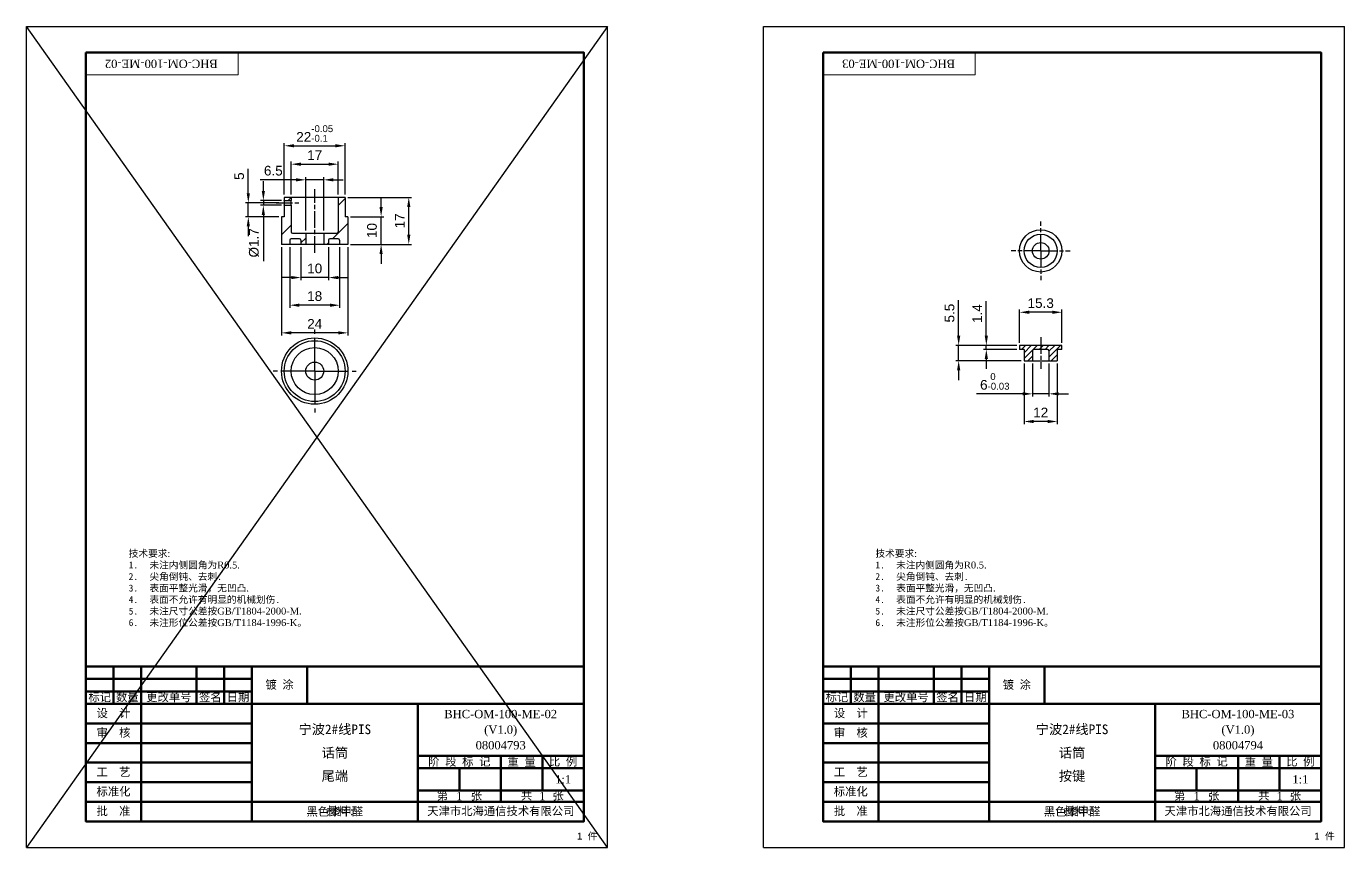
# Model space of a CAD drawing. Header units: millimetres. Extents: x 0 to 2023, y -35 to 289.
# Drawn here: x 474 to 950.5, y -8 to 289 of the extents above; entities that cross this region are included whole.
import ezdxf
from ezdxf.enums import TextEntityAlignment as Align

# ---------------------------------------------------------------- set-up
doc = ezdxf.new("R2010")
doc.units = ezdxf.units.MM
doc.linetypes.add('AM_ISO08W050', pattern=[18, 12, -1.5, 3, -1.5])
doc.linetypes.add('AM_ISO08W050x2', pattern=[9, 6, -0.75, 1.5, -0.75])
doc.layers.add('02___PRT_ALL_AXES', color=7, linetype='Continuous')
for name, color, linetype, lineweight in [('AM_0', 7, 'Continuous', 50), ('AM_5', 3, 'Continuous', 25), ('AM_6', 2, 'Continuous', 35), ('AM_6 @ 1', 2, 'Continuous', 35), ('AM_7', 4, 'AM_ISO08W050', 25), ('AM_8', 1, 'Continuous', 25)]:
    doc.layers.add(name, color=color, linetype=linetype, lineweight=lineweight)
doc.styles.add('fs', font='SIMFANG.TTF')
doc.styles.get("Standard").update_dxf_attribs({"font": 'ARIAL.TTF'})
doc.styles.add('tnr', font='TIMES.TTF')
doc.dimstyles.new('AM_ISO$0', dxfattribs={"dimtxt": 3.5, "dimasz": 3.5, "dimexe": 1, "dimexo": 1, "dimgap": 1.5, "dimtad": 1, "dimdsep": 46, "dimtxsty": 'Standard', "dimcen": 0, "dimclrd": 256, "dimclre": 256, "dimclrt": 2, "dimadec": 0, "dimazin": 2, "dimtp": 0.1, "dimtm": 0.1, "dimtfac": 0.71, "dimtdec": 3, "dimtmove": 0, "dimatfit": 3, "dimfxl": 1, "dimlwd": -1, "dimlwe": -1, "dimarcsym": 1})

# ---------------------------------------------------------------- blocks, each defined once
blk = doc.blocks.new('*D37')
at = {"layer": 'AM_5', "linetype": 'ByBlock', "transparency": 16777216}
for p, q in [((569.71, 228.16), (569.71, 240.16)), ((573.21, 239.16), (583.21, 239.16)), ((586.71, 228.16), (586.71, 240.16))]:
    blk.add_line(p, q, dxfattribs=at)
at = {"layer": 'AM_5', "transparency": 16777216}
for points in [[(573.21, 239.74), (573.21, 238.57), (569.71, 239.16)], [(583.21, 239.74), (583.21, 238.57), (586.71, 239.16)]]:
    blk.add_solid(points, dxfattribs=at)
at = {"layer": 'Defpoints', "color": 0, "transparency": 16777216}
for p in [(586.71, 239.16), (569.71, 227.16), (586.71, 227.16)]:
    blk.add_point(p, dxfattribs=at)
at = {"layer": 'AM_5', "color": 2, "transparency": 16777216, "insert": (578.21, 242.42), "char_height": 3.5, "attachment_point": 5}
blk.add_mtext('17', dxfattribs=at)
blk = doc.blocks.new('*D38')
at = {"layer": 'AM_5', "linetype": 'ByBlock', "transparency": 16777216}
for p, q in [((567.21, 228.16), (567.21, 246.81)), ((570.71, 245.81), (585.71, 245.81)), ((589.21, 228.16), (589.21, 246.81))]:
    blk.add_line(p, q, dxfattribs=at)
at = {"layer": 'AM_5', "transparency": 16777216}
for points in [[(570.71, 246.4), (570.71, 245.23), (567.21, 245.81)], [(585.71, 246.4), (585.71, 245.23), (589.21, 245.81)]]:
    blk.add_solid(points, dxfattribs=at)
at = {"layer": 'Defpoints', "color": 0, "transparency": 16777216}
for p in [(589.21, 245.81), (567.21, 227.16), (589.21, 227.16)]:
    blk.add_point(p, dxfattribs=at)
at = {"layer": 'AM_5', "color": 2, "transparency": 16777216, "insert": (578.21, 250.26), "char_height": 3.5, "attachment_point": 5}
blk.add_mtext('22{}{\\H0.71x;\\C3;\\S-0.05^ -0.1;}', dxfattribs=at)
blk = doc.blocks.new('*D39')
at = {"layer": 'AM_5', "linetype": 'ByBlock', "transparency": 16777216}
for p, q in [((566.21, 209.16), (566.21, 177.16)), ((590.21, 209.16), (590.21, 177.16)), ((586.71, 178.16), (569.71, 178.16))]:
    blk.add_line(p, q, dxfattribs=at)
at = {"layer": 'AM_5', "transparency": 16777216}
for points in [[(569.71, 178.74), (569.71, 177.57), (566.21, 178.16)], [(586.71, 178.74), (586.71, 177.57), (590.21, 178.16)]]:
    blk.add_solid(points, dxfattribs=at)
at = {"layer": 'Defpoints', "color": 0, "transparency": 16777216}
for p in [(566.21, 210.16), (590.21, 210.16), (566.21, 178.16)]:
    blk.add_point(p, dxfattribs=at)
at = {"layer": 'AM_5', "color": 2, "transparency": 16777216, "insert": (578.21, 181.42), "char_height": 3.5, "attachment_point": 5}
blk.add_mtext('24', dxfattribs=at)
blk = doc.blocks.new('*D40')
at = {"layer": 'AM_5', "linetype": 'ByBlock', "transparency": 16777216}
for p, q in [((602.21, 223.66), (602.21, 227.16)), ((591.21, 220.16), (603.21, 220.16)), ((602.21, 210.16), (602.21, 220.16)), ((591.21, 210.16), (603.21, 210.16)), ((602.21, 206.66), (602.21, 203.16))]:
    blk.add_line(p, q, dxfattribs=at)
at = {"layer": 'AM_5', "transparency": 16777216}
for points in [[(601.63, 223.66), (602.79, 223.66), (602.21, 220.16)], [(601.63, 206.66), (602.79, 206.66), (602.21, 210.16)]]:
    blk.add_solid(points, dxfattribs=at)
at = {"layer": 'Defpoints', "color": 0, "transparency": 16777216}
for p in [(590.21, 220.16), (602.21, 220.16), (590.21, 210.16)]:
    blk.add_point(p, dxfattribs=at)
at = {"layer": 'AM_5', "color": 2, "transparency": 16777216, "insert": (598.92, 215.16), "char_height": 3.5, "attachment_point": 5, "rotation": 90}
blk.add_mtext('10', dxfattribs=at)
blk = doc.blocks.new('*D41')
at = {"layer": 'AM_5', "linetype": 'ByBlock', "transparency": 16777216}
for p, q in [((590.21, 227.16), (613.21, 227.16)), ((612.21, 213.66), (612.21, 223.66)), ((591.21, 210.16), (613.21, 210.16))]:
    blk.add_line(p, q, dxfattribs=at)
at = {"layer": 'AM_5', "transparency": 16777216}
for points in [[(611.63, 223.66), (612.79, 223.66), (612.21, 227.16)], [(611.63, 213.66), (612.79, 213.66), (612.21, 210.16)]]:
    blk.add_solid(points, dxfattribs=at)
at = {"layer": 'Defpoints', "color": 0, "transparency": 16777216}
for p in [(589.21, 227.16), (612.21, 227.16), (590.21, 210.16)]:
    blk.add_point(p, dxfattribs=at)
at = {"layer": 'AM_5', "color": 2, "transparency": 16777216, "insert": (608.95, 218.66), "char_height": 3.5, "attachment_point": 5, "rotation": 90}
blk.add_mtext('17', dxfattribs=at)
blk = doc.blocks.new('*D42')
at = {"layer": 'AM_5', "linetype": 'ByBlock', "transparency": 16777216}
for p, q in [((571.46, 233.5), (558.54, 233.5)), ((574.96, 215.16), (574.96, 234.5)), ((581.46, 233.5), (574.96, 233.5)), ((581.46, 215.16), (581.46, 234.5)), ((584.96, 233.5), (588.46, 233.5))]:
    blk.add_line(p, q, dxfattribs=at)
at = {"layer": 'AM_5', "transparency": 16777216}
for points in [[(571.46, 234.09), (571.46, 232.92), (574.96, 233.5)], [(584.96, 234.09), (584.96, 232.92), (581.46, 233.5)]]:
    blk.add_solid(points, dxfattribs=at)
at = {"layer": 'Defpoints', "color": 0, "transparency": 16777216}
for p in [(574.96, 233.5), (574.96, 214.16), (581.46, 214.16)]:
    blk.add_point(p, dxfattribs=at)
at = {"layer": 'AM_5', "color": 2, "transparency": 16777216, "insert": (563.25, 236.79), "char_height": 3.5, "attachment_point": 5}
blk.add_mtext('6.5', dxfattribs=at)
blk = doc.blocks.new('*D43')
at = {"layer": 'AM_5', "linetype": 'ByBlock', "transparency": 16777216}
for p, q in [((573.21, 209.16), (573.21, 197.16)), ((583.21, 209.16), (583.21, 197.16)), ((569.71, 198.16), (566.21, 198.16)), ((583.21, 198.16), (573.21, 198.16)), ((586.71, 198.16), (590.21, 198.16))]:
    blk.add_line(p, q, dxfattribs=at)
at = {"layer": 'AM_5', "transparency": 16777216}
for points in [[(569.71, 198.74), (569.71, 197.57), (573.21, 198.16)], [(586.71, 198.74), (586.71, 197.57), (583.21, 198.16)]]:
    blk.add_solid(points, dxfattribs=at)
at = {"layer": 'Defpoints', "color": 0, "transparency": 16777216}
for p in [(573.21, 210.16), (583.21, 210.16), (573.21, 198.16)]:
    blk.add_point(p, dxfattribs=at)
at = {"layer": 'AM_5', "color": 2, "transparency": 16777216, "insert": (578.21, 201.44), "char_height": 3.5, "attachment_point": 5}
blk.add_mtext('10', dxfattribs=at)
blk = doc.blocks.new('*D44')
at = {"layer": 'AM_5', "linetype": 'ByBlock', "transparency": 16777216}
for p, q in [((569.21, 209.16), (569.21, 187.16)), ((587.21, 209.16), (587.21, 187.16)), ((583.71, 188.16), (572.71, 188.16))]:
    blk.add_line(p, q, dxfattribs=at)
at = {"layer": 'AM_5', "transparency": 16777216}
for points in [[(572.71, 188.74), (572.71, 187.57), (569.21, 188.16)], [(583.71, 188.74), (583.71, 187.57), (587.21, 188.16)]]:
    blk.add_solid(points, dxfattribs=at)
at = {"layer": 'Defpoints', "color": 0, "transparency": 16777216}
for p in [(569.21, 210.16), (587.21, 210.16), (569.21, 188.16)]:
    blk.add_point(p, dxfattribs=at)
at = {"layer": 'AM_5', "color": 2, "transparency": 16777216, "insert": (578.21, 191.44), "char_height": 3.5, "attachment_point": 5}
blk.add_mtext('18', dxfattribs=at)
blk = doc.blocks.new('*D45')
at = {"layer": 'AM_5', "linetype": 'ByBlock', "transparency": 16777216}
for p, q in [((832.97, 174.6), (832.97, 186.6)), ((848.27, 174.6), (848.27, 186.6)), ((844.77, 185.6), (836.47, 185.6))]:
    blk.add_line(p, q, dxfattribs=at)
at = {"layer": 'AM_5', "transparency": 16777216}
for points in [[(836.47, 186.19), (836.47, 185.02), (832.97, 185.6)], [(844.77, 186.19), (844.77, 185.02), (848.27, 185.6)]]:
    blk.add_solid(points, dxfattribs=at)
at = {"layer": 'Defpoints', "color": 0, "transparency": 16777216}
for p in [(832.97, 185.6), (832.97, 173.6), (848.27, 173.6)]:
    blk.add_point(p, dxfattribs=at)
at = {"layer": 'AM_5', "color": 2, "transparency": 16777216, "insert": (840.62, 188.89), "char_height": 3.5, "attachment_point": 5}
blk.add_mtext('15.3', dxfattribs=at)
blk = doc.blocks.new('*D46')
at = {"layer": 'AM_5', "linetype": 'ByBlock', "transparency": 16777216}
for p, q in [((837.62, 167.1), (837.62, 155.1)), ((843.62, 167.1), (843.62, 155.1)), ((834.12, 156.1), (817.44, 156.1)), ((843.62, 156.1), (837.62, 156.1)), ((847.12, 156.1), (850.62, 156.1))]:
    blk.add_line(p, q, dxfattribs=at)
at = {"layer": 'AM_5', "transparency": 16777216}
for points in [[(834.12, 156.69), (834.12, 155.52), (837.62, 156.1)], [(847.12, 156.69), (847.12, 155.52), (843.62, 156.1)]]:
    blk.add_solid(points, dxfattribs=at)
at = {"layer": 'Defpoints', "color": 0, "transparency": 16777216}
for p in [(837.62, 168.1), (843.62, 168.1), (837.62, 156.1)]:
    blk.add_point(p, dxfattribs=at)
at = {"layer": 'AM_5', "color": 2, "transparency": 16777216, "insert": (824.03, 160.58), "char_height": 3.5, "attachment_point": 5}
blk.add_mtext('6{}{\\H0.71x;\\C3;\\S 0^ -0.03;}', dxfattribs=at)
blk = doc.blocks.new('*D47')
at = {"layer": 'AM_5', "linetype": 'ByBlock', "transparency": 16777216}
for p, q in [((834.62, 167.1), (834.62, 145.1)), ((846.62, 167.1), (846.62, 145.1)), ((843.12, 146.1), (838.12, 146.1))]:
    blk.add_line(p, q, dxfattribs=at)
at = {"layer": 'AM_5', "transparency": 16777216}
for points in [[(838.12, 146.69), (838.12, 145.52), (834.62, 146.1)], [(843.12, 146.69), (843.12, 145.52), (846.62, 146.1)]]:
    blk.add_solid(points, dxfattribs=at)
at = {"layer": 'Defpoints', "color": 0, "transparency": 16777216}
for p in [(834.62, 168.1), (846.62, 168.1), (834.62, 146.1)]:
    blk.add_point(p, dxfattribs=at)
at = {"layer": 'AM_5', "color": 2, "transparency": 16777216, "insert": (840.62, 149.36), "char_height": 3.5, "attachment_point": 5}
blk.add_mtext('12', dxfattribs=at)
blk = doc.blocks.new('*D48')
at = {"layer": 'AM_5', "linetype": 'ByBlock', "transparency": 16777216}
for p, q in [((820.97, 177.1), (820.97, 189.63)), ((831.97, 173.6), (819.97, 173.6)), ((831.97, 172.2), (819.97, 172.2)), ((820.97, 172.2), (820.97, 173.6)), ((820.97, 168.7), (820.97, 165.2))]:
    blk.add_line(p, q, dxfattribs=at)
at = {"layer": 'AM_5', "transparency": 16777216}
for points in [[(820.39, 177.1), (821.55, 177.1), (820.97, 173.6)], [(820.39, 168.7), (821.55, 168.7), (820.97, 172.2)]]:
    blk.add_solid(points, dxfattribs=at)
at = {"layer": 'Defpoints', "color": 0, "transparency": 16777216}
for p in [(820.97, 173.6), (832.97, 173.6), (832.97, 172.2)]:
    blk.add_point(p, dxfattribs=at)
at = {"layer": 'AM_5', "color": 2, "transparency": 16777216, "insert": (817.71, 185.12), "char_height": 3.5, "attachment_point": 5, "rotation": 90}
blk.add_mtext('1.4', dxfattribs=at)
blk = doc.blocks.new('*D49')
at = {"layer": 'AM_5', "linetype": 'ByBlock', "transparency": 16777216}
for p, q in [((810.97, 177.1), (810.97, 190)), ((831.97, 173.6), (809.97, 173.6)), ((810.97, 168.1), (810.97, 173.6)), ((833.62, 168.1), (809.97, 168.1)), ((810.97, 164.6), (810.97, 161.1))]:
    blk.add_line(p, q, dxfattribs=at)
at = {"layer": 'AM_5', "transparency": 16777216}
for points in [[(810.39, 177.1), (811.55, 177.1), (810.97, 173.6)], [(810.39, 164.6), (811.55, 164.6), (810.97, 168.1)]]:
    blk.add_solid(points, dxfattribs=at)
at = {"layer": 'Defpoints', "color": 0, "transparency": 16777216}
for p in [(810.97, 173.6), (832.97, 173.6), (834.62, 168.1)]:
    blk.add_point(p, dxfattribs=at)
at = {"layer": 'AM_5', "color": 2, "transparency": 16777216, "insert": (807.69, 185.3), "char_height": 3.5, "attachment_point": 5, "rotation": 90}
blk.add_mtext('5.5', dxfattribs=at)
blk = doc.blocks.new('BH-BORDER-A4')
at = {"color": 0, "lineweight": 13, "ltscale": 0.4}
for p in [(76.5, 287.5), (21.5, 279.5)]:
    blk.add_line(p, (76.5, 279.5), dxfattribs=at)
at = {"color": 0, "lineweight": 50}
blk.add_line((21.5, 65.5), (21.5, 9.5), dxfattribs=at)
at = {"color": 0, "lineweight": 100, "ltscale": 0.4}
blk.add_lwpolyline([(21.5, 287.5), (201.5, 287.5), (201.5, 9.5), (21.5, 9.5)], close=True, dxfattribs=at)
at = {"layer": 'AM_8', "linetype": 'ByBlock', "lineweight": 13, "ltscale": 0.4}
blk.add_lwpolyline([(0, 297), (210, 297), (210, 0), (0, 0)], close=True, dxfattribs=at)
at = {"layer": 'AM_6', "color": 2, "style": 'tnr'}
blk.add_attdef('TBA-2477AF-ME-00-00-00', text='', height=3, rotation=180, dxfattribs=at).set_placement((48.77, 283.44), align=Align.MIDDLE_CENTER)
blk = doc.blocks.new('*U88')
at = {"lineweight": 0}
ref = blk.add_blockref('BH-BORDER-A4', (740.48, -8), dxfattribs=at)
ref.add_attrib('TBA-2477AF-ME-00-00-00', 'BHC-OM-100-ME-03', dxfattribs={"layer": 'AM_6 @ 1', "color": 2, "height": 3, "rotation": 180, "style": 'tnr'}).set_placement((789.25, 275.44), align=Align.MIDDLE_CENTER)
blk = doc.blocks.new('BH-TITLEBLOCK')
at = {"layer": 'AM_0', "lineweight": 50}
for p, q in [((-180, 56), (0, 56)), ((-180, 56), (-180, 0)), ((-170, 56), (-170, 42.5)), ((-160, 56), (-160, 0)), ((-140, 56), (-140, 42.5)), ((-140, 56), (-140, 42.5)), ((-140, 56), (-140, 42.5)), ((-130, 56), (-130, 42.5)), ((-130, 56), (-130, 42.5)), ((-130, 56), (-130, 42.5)), ((-120, 56), (-120, 0)), ((-100, 56), (-100, 42.5)), ((-180, 51.5), (-120, 51.5)), ((-180, 47), (-120, 47)), ((-180, 42.5), (0, 42.5)), ((-60, 42.5), (-60, 0)), ((-180, 35.42), (-120, 35.42)), ((-180, 28.34), (-120, 28.34)), ((-180, 21.26), (-120, 21.26)), ((-60, 23.7), (0, 23.7)), ((-60, 19.2), (0, 19.2)), ((-45, 19.2), (-45, 11.2)), ((-30, 23.7), (-30, 7.1)), ((-15, 23.7), (-15, 11.2)), ((-180, 14.18), (-120, 14.18)), ((-59.94, 11.2), (0, 11.2)), ((-180, 7.1), (0, 7.1))]:
    blk.add_line(p, q, dxfattribs=at)
at = {"layer": 'AM_0', "lineweight": 100, "ltscale": 0.4}
blk.add_lwpolyline([(0, 56), (0, 0), (-180, 0)], dxfattribs=at)
at = {"layer": 'AM_6', "color": 2, "style": 'fs'}
blk.add_attdef('D.ZN.15.DB//喷涂-RAL9004-亚光//丝印', (-97.09, 47.91), '', height=3, dxfattribs=at)
at = {"layer": 'AM_6', "color": 2, "style": 'tnr'}
for tag, p in [('TBA-2477AF-ME-00-00-00', (-30.06, 37.32)), ('(V1.0)', (-30.06, 31.68)), ('00000000', (-30.05, 26.04))]:
    blk.add_attdef(tag, text='', height=3, dxfattribs=at).set_placement(p, align=Align.CENTER)
at = {"layer": 'AM_6', "color": 2, "style": 'fs'}
blk.add_attdef('项目名称', text='', height=3.5, dxfattribs=at).set_placement((-90, 35.04), align=Align.TOP_CENTER)
at = {"layer": 'AM_6', "color": 2}
for tag, height, style, p in [('产品名称', 3.5, 'fs', (-90, 24.8)), ('1:1', 3, 'tnr', (-7.5, 15.2)), ('1', 3, 'tnr', (-45, 9.15)), ('2', 3, 'tnr', (-15, 9.15)), ('AL', 3, 'tnr', (-90, 3.55))]:
    blk.add_attdef(tag, text='', height=height, dxfattribs=dict(at, style=style)).set_placement(p, align=Align.MIDDLE_CENTER)
at = {"layer": 'AM_6', "color": 2, "style": 'fs'}
blk.add_attdef('零件名称', text='', height=3.5, dxfattribs=at).set_placement((-90, 13.62), align=Align.BOTTOM_CENTER)
at = {"layer": 'AM_8', "linetype": 'ByBlock', "ltscale": 0.4, "char_height": 3, "attachment_point": 5}
for s, insert, width in [('{\\fFangSong_GB2312|b0|i0|c134|p49;镀 涂}', (-110, 49.25), 20.003), ('{\\fFangSong_GB2312|b0|i0|c134|p49;标记}', (-175, 44.75), 10), ('{\\fFangSong_GB2312|b0|i0|c134|p49;数量}', (-165, 44.75), 10), ('{\\fFangSong_GB2312|b0|i0|c134|p49;更改单号}', (-150, 44.75), 20), ('{\\fFangSong_GB2312|b0|i0|c134|p49;签名}', (-135, 44.75), 9.9978), ('{\\fFangSong_GB2312|b0|i0|c134|p49;日期}', (-125, 44.75), 10.0022), ('{\\fFangSong_GB2312|b0|i0|c134|p49;设  计}', (-170, 38.96), 20), ('{\\fFangSong_GB2312|b0|i0|c134|p49;审  核}', (-170, 31.88), 20), ('{\\fFangSong_GB2312|b0|i0|c134|p49;工  艺}', (-170, 17.72), 20), ('{\\fFangSong_GB2312|b0|i0|c134|p49;阶 段 标 记}', (-45, 21.45), 30), ('{\\fFangSong_GB2312|b0|i0|c134|p49;重 量}', (-22.5, 21.45), 15), ('{\\fFangSong_GB2312|b0|i0|c134|p49;比 例}', (-7.5, 21.45), 15), ('{\\fFangSong_GB2312|b0|i0|c134|p49;标准化}', (-170, 10.64), 20), ('{\\fFangSong_GB2312|b0|i0|c134|p49;第    张}', (-44.97, 9.15), 29.9401), ('{\\fFangSong_GB2312|b0|i0|c134|p49;共   } {\\fFangSong_GB2312|b0|i0|c134|p49;张}', (-15, 9.17), 30), ('{\\fFangSong_GB2312|b0|i0|c134|p49;批  准}', (-170, 3.55), 20), ('{\\fFangSong_GB2312|b0|i0|c134|p49;  材料:}', (-90, 3.55), 60), ('{\\fFangSong_GB2312|b0|i0|c134|p49;天津市北海通信技术有限公司}', (-30, 3.55), 60)]:
    blk.add_mtext(s, dxfattribs=dict(at, insert=insert, width=width))
blk = doc.blocks.new('*U89')
at = {"lineweight": 0}
ref = blk.add_blockref('BH-TITLEBLOCK', (941.98, 1.5), dxfattribs=at)
ref.add_attrib('产品名称', '话筒', dxfattribs={"layer": 'AM_6 @ 1', "color": 2, "height": 3.5, "style": 'fs'}).set_placement((851.98, 26.3), align=Align.MIDDLE_CENTER)
ref.add_attrib('项目名称', '宁波2#线PIS', dxfattribs={"layer": 'AM_6 @ 1', "color": 2, "height": 3.5, "style": 'fs'}).set_placement((851.98, 36.54), align=Align.TOP_CENTER)
ref.add_attrib('零件名称', '按键', dxfattribs={"layer": 'AM_6 @ 1', "color": 2, "height": 3.5, "style": 'fs'}).set_placement((851.98, 15.12), align=Align.BOTTOM_CENTER)
ref.add_attrib('(V1.0)', '(V1.0)', dxfattribs={"layer": 'AM_6 @ 1', "color": 2, "height": 3, "style": 'tnr'}).set_placement((911.92, 33.18), align=Align.CENTER)
ref.add_attrib('00000000', '08004794', dxfattribs={"layer": 'AM_6 @ 1', "color": 2, "height": 3, "style": 'tnr'}).set_placement((911.93, 27.54), align=Align.CENTER)
ref.add_attrib('TBA-2477AF-ME-00-00-00', 'BHC-OM-100-ME-03', dxfattribs={"layer": 'AM_6 @ 1', "color": 2, "height": 3, "style": 'tnr'}).set_placement((911.92, 38.82), align=Align.CENTER)
ref.add_attrib('1:1', '1:1', dxfattribs={"layer": 'AM_6 @ 1', "color": 2, "height": 3, "style": 'tnr'}).set_placement((934.48, 16.7), align=Align.MIDDLE_CENTER)
ref.add_attrib('1', '1', dxfattribs={"layer": 'AM_6 @ 1', "color": 2, "height": 3, "style": 'tnr'}).set_placement((896.98, 10.65), align=Align.MIDDLE_CENTER)
ref.add_attrib('2', '1', dxfattribs={"layer": 'AM_6 @ 1', "color": 2, "height": 3, "style": 'tnr'}).set_placement((926.98, 10.65), align=Align.MIDDLE_CENTER)
ref.add_attrib('AL', '黑色聚甲醛', dxfattribs={"layer": 'AM_6 @ 1', "color": 2, "height": 3, "style": 'tnr'}).set_placement((851.98, 5.05), align=Align.MIDDLE_CENTER)
blk = doc.blocks.new('*U90')
at = {"lineweight": 0}
ref = blk.add_blockref('BH-BORDER-A4', (473.99, -8), dxfattribs=at)
ref.add_attrib('TBA-2477AF-ME-00-00-00', 'BHC-OM-100-ME-02', dxfattribs={"layer": 'AM_6 @ 1', "color": 2, "height": 3, "rotation": 180, "style": 'tnr'}).set_placement((522.76, 275.44), align=Align.MIDDLE_CENTER)
blk = doc.blocks.new('*U91')
at = {"lineweight": 0}
ref = blk.add_blockref('BH-TITLEBLOCK', (675.49, 1.5), dxfattribs=at)
ref.add_attrib('产品名称', '话筒', dxfattribs={"layer": 'AM_6 @ 1', "color": 2, "height": 3.5, "style": 'fs'}).set_placement((585.49, 26.3), align=Align.MIDDLE_CENTER)
ref.add_attrib('项目名称', '宁波2#线PIS', dxfattribs={"layer": 'AM_6 @ 1', "color": 2, "height": 3.5, "style": 'fs'}).set_placement((585.49, 36.54), align=Align.TOP_CENTER)
ref.add_attrib('零件名称', '尾端', dxfattribs={"layer": 'AM_6 @ 1', "color": 2, "height": 3.5, "style": 'fs'}).set_placement((585.49, 15.12), align=Align.BOTTOM_CENTER)
ref.add_attrib('(V1.0)', '(V1.0)', dxfattribs={"layer": 'AM_6 @ 1', "color": 2, "height": 3, "style": 'tnr'}).set_placement((645.44, 33.18), align=Align.CENTER)
ref.add_attrib('00000000', '08004793', dxfattribs={"layer": 'AM_6 @ 1', "color": 2, "height": 3, "style": 'tnr'}).set_placement((645.44, 27.54), align=Align.CENTER)
ref.add_attrib('TBA-2477AF-ME-00-00-00', 'BHC-OM-100-ME-02', dxfattribs={"layer": 'AM_6 @ 1', "color": 2, "height": 3, "style": 'tnr'}).set_placement((645.43, 38.82), align=Align.CENTER)
ref.add_attrib('1:1', '1:1', dxfattribs={"layer": 'AM_6 @ 1', "color": 2, "height": 3, "style": 'tnr'}).set_placement((667.99, 16.7), align=Align.MIDDLE_CENTER)
ref.add_attrib('1', '1', dxfattribs={"layer": 'AM_6 @ 1', "color": 2, "height": 3, "style": 'tnr'}).set_placement((630.49, 10.65), align=Align.MIDDLE_CENTER)
ref.add_attrib('2', '1', dxfattribs={"layer": 'AM_6 @ 1', "color": 2, "height": 3, "style": 'tnr'}).set_placement((660.49, 10.65), align=Align.MIDDLE_CENTER)
ref.add_attrib('AL', '黑色聚甲醛', dxfattribs={"layer": 'AM_6 @ 1', "color": 2, "height": 3, "style": 'tnr'}).set_placement((585.49, 5.05), align=Align.MIDDLE_CENTER)
blk = doc.blocks.new('*D59')
at = {"layer": 'AM_5', "linetype": 'ByBlock', "transparency": 16777216}
for p, q in [((559.65, 229.51), (559.65, 233.01)), ((566.21, 226.01), (558.65, 226.01)), ((566.21, 224.31), (558.65, 224.31)), ((559.65, 226.01), (559.65, 224.31)), ((559.65, 220.81), (559.65, 204.13))]:
    blk.add_line(p, q, dxfattribs=at)
at = {"layer": 'AM_5', "transparency": 16777216}
for points in [[(559.07, 229.51), (560.23, 229.51), (559.65, 226.01)], [(559.07, 220.81), (560.23, 220.81), (559.65, 224.31)]]:
    blk.add_solid(points, dxfattribs=at)
at = {"layer": 'Defpoints', "color": 0, "transparency": 16777216}
for p in [(559.65, 224.31), (567.21, 226.01), (567.21, 224.31)]:
    blk.add_point(p, dxfattribs=at)
at = {"layer": 'AM_5', "color": 2, "transparency": 16777216, "insert": (556.26, 210.72), "char_height": 3.5, "attachment_point": 5, "rotation": 90}
blk.add_mtext('%%c1.7', dxfattribs=at)
blk = doc.blocks.new('*D61')
at = {"layer": 'AM_5', "linetype": 'ByBlock', "transparency": 16777216}
for p, q in [((554.21, 228.66), (554.21, 237.48)), ((565.21, 225.16), (553.21, 225.16)), ((554.21, 220.16), (554.21, 225.16)), ((565.21, 220.16), (553.21, 220.16)), ((554.21, 216.66), (554.21, 213.16))]:
    blk.add_line(p, q, dxfattribs=at)
at = {"layer": 'AM_5', "transparency": 16777216}
for points in [[(553.63, 228.66), (554.79, 228.66), (554.21, 225.16)], [(553.63, 216.66), (554.79, 216.66), (554.21, 220.16)]]:
    blk.add_solid(points, dxfattribs=at)
at = {"layer": 'Defpoints', "color": 0, "transparency": 16777216}
for p in [(554.21, 225.16), (566.21, 225.16), (566.21, 220.16)]:
    blk.add_point(p, dxfattribs=at)
at = {"layer": 'AM_5', "color": 2, "transparency": 16777216, "insert": (550.93, 234.82), "char_height": 3.5, "attachment_point": 5, "rotation": 90}
blk.add_mtext('5', dxfattribs=at)

msp = doc.modelspace()

# ---------------------------------------------------------------- hatches: boundary and pattern name
at = {"linetype": 'Continuous'}
h = msp.add_hatch(dxfattribs=at)
h.set_pattern_fill('R', color=2, scale=7.04, angle=45, style=0, pattern_type=0)
h.set_pattern_definition([(45, (473.993, -8), (-4.97803, 4.97803), [])])
edge = h.paths.add_edge_path()
edge.add_line((590.211, 210.158), (587.211, 210.158))
edge.add_line((587.211, 212.158), (587.211, 210.158))
edge.add_line((587.211, 212.158), (583.211, 212.158))
edge.add_line((583.211, 212.158), (583.211, 210.158))
edge.add_line((583.211, 210.158), (581.461, 210.158))
edge.add_line((581.461, 214.158), (581.461, 210.158))
edge.add_line((586.711, 214.158), (581.461, 214.158))
edge.add_line((586.711, 227.158), (586.711, 214.158))
edge.add_line((589.211, 227.158), (586.711, 227.158))
edge.add_line((589.211, 227.158), (589.211, 220.158))
edge.add_line((590.211, 220.158), (589.211, 220.158))
edge.add_line((590.211, 220.158), (590.211, 210.158))
edge = h.paths.add_edge_path()
edge.add_line((574.961, 210.158), (573.211, 210.158))
edge.add_line((573.211, 212.158), (573.211, 210.158))
edge.add_line((573.211, 212.158), (569.211, 212.158))
edge.add_line((569.211, 212.158), (569.211, 210.158))
edge.add_line((569.211, 210.158), (566.211, 210.158))
edge.add_line((566.211, 220.158), (566.211, 210.158))
edge.add_line((567.211, 220.158), (566.211, 220.158))
edge.add_line((567.211, 224.308), (567.211, 220.158))
edge.add_line((567.211, 224.308), (569.711, 224.308))
edge.add_line((569.711, 224.308), (569.711, 214.158))
edge.add_line((574.961, 214.158), (569.711, 214.158))
edge.add_line((574.961, 214.158), (574.961, 210.158))
edge = h.paths.add_edge_path()
edge.add_line((569.711, 227.158), (567.211, 227.158))
edge.add_line((569.711, 227.158), (569.711, 226.008))
edge.add_line((567.211, 226.008), (569.711, 226.008))
edge.add_line((567.211, 227.158), (567.211, 226.008))
h = msp.add_hatch(dxfattribs=at)
h.set_pattern_fill('FRO', color=2, scale=1.5, angle=45, style=0, pattern_type=0)
h.set_pattern_definition([(45, (740.48, -8), (-1.06066, 1.06066), [])])
edge = h.paths.add_edge_path()
edge.add_line((848.269, 173.602), (832.969, 173.602))
edge.add_line((848.269, 172.202), (848.269, 173.602))
edge.add_line((848.269, 172.202), (846.619, 172.202))
edge.add_line((846.619, 172.202), (846.619, 168.102))
edge.add_line((846.619, 168.102), (843.619, 168.102))
edge.add_line((843.619, 172.202), (843.619, 168.102))
edge.add_line((843.619, 172.202), (837.619, 172.202))
edge.add_line((837.619, 172.202), (837.619, 168.102))
edge.add_line((837.619, 168.102), (834.619, 168.102))
edge.add_line((834.619, 172.202), (834.619, 168.102))
edge.add_line((834.619, 172.202), (832.969, 172.202))
edge.add_line((832.969, 172.202), (832.969, 173.602))

# ---------------------------------------------------------------- linework, layer by layer
at = {"color": 7, "linetype": 'Continuous'}
for p, q in [((473.993, -8), (473.993, 289)), ((473.993, 289), (683.993, 289)), ((683.993, -8), (683.993, 289)), ((740.48, -8), (740.48, 289)), ((740.48, 289), (950.48, 289)), ((950.48, -8), (950.48, 289)), ((567.211, 227.158), (567.211, 226.008)), ((589.211, 227.158), (567.211, 227.158)), ((567.211, 226.008), (569.711, 226.008)), ((567.211, 224.308), (567.211, 220.158)), ((567.211, 224.308), (569.711, 224.308)), ((569.711, 227.158), (569.711, 226.008)), ((569.711, 224.308), (569.711, 214.658)), ((586.711, 227.158), (586.711, 214.658)), ((589.211, 227.158), (589.211, 220.158)), ((566.211, 220.158), (566.211, 210.158)), ((567.211, 220.158), (566.211, 220.158)), ((590.211, 220.158), (589.211, 220.158)), ((590.211, 220.158), (590.211, 210.158)), ((590.211, 210.158), (566.211, 210.158)), ((569.211, 211.658), (569.211, 210.158)), ((572.711, 212.158), (569.711, 212.158)), ((570.211, 214.158), (586.211, 214.158)), ((573.211, 211.658), (573.211, 210.158)), ((574.961, 214.158), (574.961, 210.158)), ((581.461, 214.158), (581.461, 210.158)), ((583.211, 211.658), (583.211, 210.158)), ((586.711, 212.158), (583.711, 212.158)), ((587.211, 211.658), (587.211, 210.158)), ((832.969, 173.602), (832.969, 172.202)), ((848.269, 173.602), (832.969, 173.602)), ((834.619, 172.202), (832.969, 172.202)), ((834.619, 172.202), (834.619, 168.102)), ((837.619, 171.702), (837.619, 168.102)), ((843.119, 172.202), (838.119, 172.202)), ((843.619, 171.702), (843.619, 168.102)), ((848.269, 172.202), (846.619, 172.202)), ((846.619, 172.202), (846.619, 168.102)), ((848.269, 172.202), (848.269, 173.602)), ((834.619, 168.102), (846.619, 168.102)), ((473.993, -8), (683.993, -8)), ((740.48, -8), (950.48, -8))]:
    msp.add_line(p, q, dxfattribs=at)
for centre, radius in [((840.619, 207.81), 7.65), ((840.619, 207.81), 3), ((578.211, 164.334), 8.5), ((578.211, 164.334), 3.25)]:
    msp.add_circle(centre, radius, dxfattribs=at)
for centre, radius, start, end in [((556.226, 225.157), 11.018, 0.0037, 4.42812), ((556.194, 225.16), 11.05, 355.57831, 359.98987), ((561.229, 225.157), 8.525, 0.00829, 5.73088), ((561.181, 225.162), 8.573, 354.28542, 359.97541), ((570.211, 214.658), 0.5, 180, 270), ((570.211, 214.658), 0.5, 180, 270), ((586.211, 214.658), 0.5, 270, 0), ((569.711, 211.658), 0.5, 90, 180), ((572.711, 211.658), 0.5, 0, 90), ((583.711, 211.658), 0.5, 90, 180), ((586.711, 211.658), 0.5, 0, 90), ((586.711, 211.658), 0.5, 0, 90), ((838.119, 171.702), 0.5, 90, 180), ((843.119, 171.702), 0.5, 0, 90)]:
    msp.add_arc(centre, radius, start, end, dxfattribs=at)
at = {"layer": '02___PRT_ALL_AXES', "color": 7, "linetype": 'Continuous'}
for centre, radius in [((840.619, 207.81), 6), ((578.211, 164.334), 12), ((578.211, 164.334), 11)]:
    msp.add_circle(centre, radius, dxfattribs=at)
at = {"layer": 'AM_7', "linetype": 'AM_ISO08W050x2'}
for p, q in [((578.211, 207.158), (578.211, 230.158)), ((564.244, 225.157), (572.754, 225.159)), ((840.619, 207.81), (840.619, 218.46)), ((840.619, 207.81), (829.969, 207.81)), ((840.619, 207.81), (851.269, 207.81)), ((840.619, 207.81), (840.619, 197.16)), ((840.619, 176.602), (840.619, 165.102))]:
    msp.add_line(p, q, dxfattribs=at)
at = {"layer": 'AM_7'}
for q in [(578.211, 179.334), (563.211, 164.334), (593.211, 164.334), (578.211, 149.334)]:
    msp.add_line((578.211, 164.334), q, dxfattribs=at)
at = {"layer": 'AM_8'}
for p, q in [((683.993, 289), (473.993, -8)), ((683.993, -8), (473.993, 289))]:
    msp.add_line(p, q, dxfattribs=at)

# ---------------------------------------------------------------- block references
for name in ['*U90', '*U88', '*U91', '*U89']:
    msp.add_blockref(name, (0, 0), dxfattribs=at)

# ---------------------------------------------------------------- texts
at = {"layer": 'AM_6', "color": 2, "char_height": 2.5, "attachment_point": 1}
for insert in [(673.004, -2.583), (939.491, -2.583)]:
    msp.add_mtext_dynamic_manual_height_columns('1  {\\fSimSun|b0|i0|c134|p2;件}', width=15.32758, gutter_width=12.5, heights=[2.5], dxfattribs=dict(at, insert=insert))
at = {"layer": 'AM_6 @ 1', "color": 2, "char_height": 2.5, "attachment_point": 1, "style": 'fs'}
for insert in [(510.977, 99.63), (780.882, 99.63)]:
    msp.add_mtext_dynamic_manual_height_columns('{\\C256;技术要求\\fTimes New Roman|b0|i0|c238|p18;:\\P\\pi-7.5,l7.5,t7.5;\\fFangSong_GB2312|b0|i0|c134|p49;1.^I未注内侧圆角为\\fTimes New Roman|b0|i0|c238|p18;R0.5.\\P\\fFangSong_GB2312|b0|i0|c134|p49;2.^I尖角倒钝、去刺.\\fTimes New Roman|b0|i0|c238|p18;\\P\\fFangSong_GB2312|b0|i0|c134|p49;3.^I表面平整光滑，无凹凸\\fTimes New Roman|b0|i0|c238|p18;.\\P\\fFangSong_GB2312|b0|i0|c134|p49;4.^I表面不允许有明显的机械划伤.\\fTimes New Roman|b0|i0|c238|p18;\\P\\fFangSong_GB2312|b0|i0|c134|p49;5.^I未注尺寸公差按\\fTimes New Roman|b0|i0|c238|p18;GB/T1804-2000-M.\\P\\fFangSong_GB2312|b0|i0|c134|p49;6.^I未注形位公差按\\fTimes New Roman|b0|i0|c238|p18;GB/T1184-1996-K\\fFangSong_GB2312|b0|i0|c134|p49;。}', width=137.40133, gutter_width=12.5, heights=[0], dxfattribs=dict(at, insert=insert))

# ---------------------------------------------------------------- dimensions: what is measured, and where the dimension line sits
at = {"layer": 'AM_5'}
for base, p1, p2, text, override, picture, middle in [((589.211, 245.812), (567.211, 227.158), (589.211, 227.158), '<>{}{\\H0.71x;\\C3;\\S-0.05^ -0.1;}', {"dimtp": -0.05, "dimtm": 0.1, "dimtdec": 3, "dimtzin": 8}, '*D38', (578.211, 250.264)), ((837.619, 156.102), (843.619, 168.102), (837.619, 168.102), '<>{}{\\H0.71x;\\C3;\\S 0^ -0.03;}', {"dimtp": 0, "dimtm": 0.03, "dimtdec": 3, "dimtzin": 8}, '*D46', (824.028, 160.585))]:
    dim = msp.add_linear_dim(base=base, p1=p1, p2=p2, text=text, dimstyle='AM_ISO$0', override=override, dxfattribs=at)
    dim.commit()
    dim.dimension.update_dxf_attribs({"geometry": picture, "text_midpoint": middle})
for base, p1, p2, picture, middle in [((586.711, 239.158), (569.711, 227.158), (586.711, 227.158), '*D37', (578.211, 242.415)), ((566.211, 178.158), (590.211, 210.158), (566.211, 210.158), '*D39', (578.211, 181.415)), ((573.211, 198.158), (583.211, 210.158), (573.211, 210.158), '*D43', (578.211, 201.445)), ((569.211, 188.158), (587.211, 210.158), (569.211, 210.158), '*D44', (578.211, 191.445)), ((832.969, 185.602), (848.269, 173.602), (832.969, 173.602), '*D45', (840.619, 188.891)), ((834.619, 146.102), (846.619, 168.102), (834.619, 168.102), '*D47', (840.619, 149.36))]:
    dim = msp.add_linear_dim(base=base, p1=p1, p2=p2, dimstyle='AM_ISO$0', dxfattribs=at)
    dim.commit()
    dim.dimension.update_dxf_attribs({"geometry": picture, "text_midpoint": middle})
dim = msp.add_linear_dim(base=(574.961, 233.503), p1=(581.461, 214.158), p2=(574.961, 214.158), dimstyle='AM_ISO$0', dxfattribs=at)
dim.commit()
dim.dimension.update_dxf_attribs({"geometry": '*D42', "text_midpoint": (563.253, 233.503), "dimtype": 160})
for base, p1, p2, picture, middle in [((554.211, 225.158), (566.211, 220.158), (566.211, 225.158), '*D61', (550.931, 234.818)), ((612.211, 227.158), (590.211, 210.158), (589.211, 227.158), '*D41', (608.954, 218.658)), ((602.211, 220.158), (590.211, 210.158), (590.211, 220.158), '*D40', (598.924, 215.158)), ((810.969, 173.602), (834.619, 168.102), (832.969, 173.602), '*D49', (807.689, 185.302)), ((820.969, 173.602), (832.969, 172.202), (832.969, 173.602), '*D48', (817.711, 185.117))]:
    dim = msp.add_linear_dim(base=base, p1=p1, p2=p2, angle=90, dimstyle='AM_ISO$0', dxfattribs=at)
    dim.commit()
    dim.dimension.update_dxf_attribs({"geometry": picture, "text_midpoint": middle})
dim = msp.add_linear_dim(base=(559.649, 224.308), p1=(567.211, 226.008), p2=(567.211, 224.308), angle=90, text='%%c<>', dimstyle='AM_ISO$0', dxfattribs=at)
dim.commit()
dim.dimension.update_dxf_attribs({"geometry": '*D59', "text_midpoint": (556.264, 210.718)})

doc.saveas('drawing.dxf')
